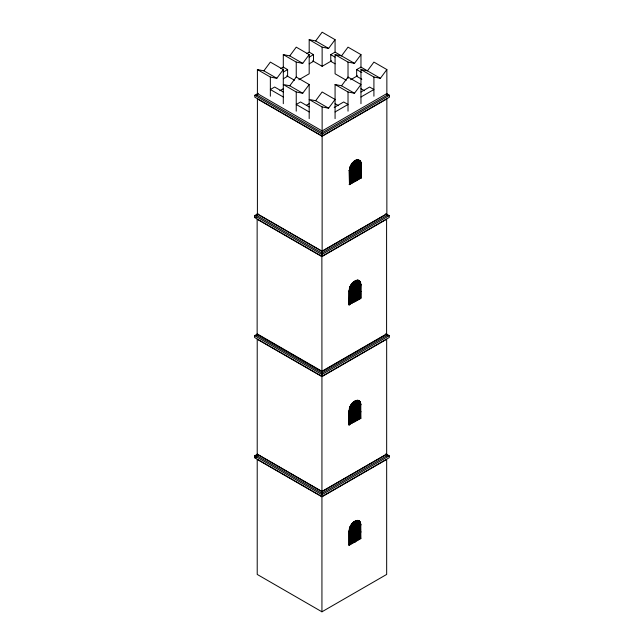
<?xml version="1.0" encoding="UTF-8"?>
<svg xmlns="http://www.w3.org/2000/svg" width="644" height="644" viewBox="0 0 644 644"><rect width="100%" height="100%" fill="white"/><g stroke="black" fill="none" stroke-linecap="round" stroke-linejoin="round"><path stroke-width="0.97" d="M357.943 159.793L359.803 160.783L358.306 160.195L356.011 160.412L357.798 160.131L359.255 160.702L360.535 162.24L360.35 162.9L349.764 169.018L349.708 170.177L360.495 163.753C362.435 164.381 359.819 159.318 357.943 159.793C352.832 160.275 349.66 165.79 349.322 170.523M359.891 161.483L350.384 166.78L359.891 161.483L359.255 160.702L360.519 163.004L349.853 169.163C349.402 164.953 356.084 159.108 357.798 160.131L352.316 163.294L351.592 164.421L358.531 160.412L359.416 160.807L350.956 165.693L359.416 160.807M349.451 290.524L349.507 289.365L360.093 283.247L360.278 282.595L359.328 281.235L357.541 280.478L352.059 283.642L350.602 285.896L349.362 290.372L360.399 284.205L360.093 283.247L349.507 289.365M349.595 289.51L349.644 288.351L359.948 282.402C361.678 282.829 358.595 279.786 357.686 280.14C352.566 280.623 349.394 286.137 349.056 290.871L360.873 284.407L360.527 282.338L359.529 280.921L357.686 280.14M350.175 407.314L359.594 401.88L350.175 407.314L350.553 405.945L358.958 401.091L360.238 402.637L360.358 404.247L349.41 410.566C349.531 405.881 353.009 400.769 357.959 400.367C359.964 400.56 360.793 402.685 360.833 404.456L349.177 411.154L349.177 425.04L349.499 411.339L354.981 407.805L355.367 421.546L355.367 408.038L354.603 407.58M350.078 527.38L350.553 526.156L358.958 521.31L359.907 522.662L360.213 523.612L349.547 529.771C349.942 525.665 353.129 521.109 357.501 520.738L359.28 521.495L360.238 522.848L360.358 524.466L349.41 530.785L349.603 528.611L359.907 522.662C361.654 523.169 358.539 519.901 357.645 520.392C352.526 520.883 349.354 526.398 349.016 531.131L349.587 531.147L349.603 528.611L360.068 522.767L359.433 521.986L350.078 527.38L349.692 528.756M349.41 530.785L349.467 529.626L360.213 523.612M359.795 160.573L360.793 161.99L360.825 163.938L349.636 170.7L349.909 168.004L360.785 162.167L359.473 160.388M360.173 402.202L360.519 404.335L349.016 410.912C349.354 406.187 352.526 400.665 357.645 400.182L359.489 400.962L360.833 404.456L360.189 404.142L358.958 401.091L350.553 405.945M349.885 170.539L349.909 168.004L360.374 162.159L359.738 161.378M349.37 291.048L350.4 285.823L350.924 286.089L352.421 283.787L351.93 283.457L349.402 288.399M349.628 290.887L349.644 288.351L360.109 282.507L359.473 281.726L350.119 287.127L349.732 288.496M349.41 410.566L349.603 408.393L360.479 402.564L359.175 400.785M349.33 411.097L350.36 405.865L350.883 406.131L352.381 403.836L351.89 403.506L349.362 408.441M349.587 410.936L349.603 408.393L360.068 402.556L359.433 401.767M349.33 531.308L350.36 526.084L350.883 526.341L354.087 522.026L352.212 523.902L349.362 528.66M349.587 531.147L349.934 528.796M350.473 166.925L350.859 165.548M350.119 287.127L350.602 285.896L359.151 281.154L350.602 285.896M349.998 168.148L350.384 166.78M349.692 408.546L350.078 407.169M349.668 168.052L350.231 168.189M350.207 168.277L352.679 163.439L352.196 163.109L349.982 168.229L350.666 165.476L351.189 165.741L354.071 161.233L354.514 161.612L353.323 162.538L356.905 160.267L358.676 160.525L351.688 164.566M349.942 288.625L350.722 286.008L353.814 281.589L354.256 281.959L352.059 283.642L351.431 284.914L358.265 280.76L359.151 281.154M349.901 408.666L350.674 406.05L353.773 401.631L354.216 402.001L353.025 402.927L356.607 400.665L357.645 400.64L352.018 403.683L351.391 404.955L358.225 400.81L359.111 401.204M349.676 528.837L351.89 523.717L352.381 524.047L351.391 525.166L358.225 521.02L359.111 521.415L350.553 526.156M350.956 165.693L351.592 164.421M350.69 286.041L351.326 284.769M350.65 406.09L351.286 404.818M350.65 526.301L351.286 525.029M258.236 93.316L254.783 95.304L254.783 97.155L322.129 136.037L389.475 97.155L389.475 95.304L386.859 95.344L322.129 132.712L257.407 95.344L257.407 69.568L263.879 70.832L270.351 62.098L283.296 69.568L283.296 103.676M283.296 68.031L283.296 54.619L289.768 55.883L296.24 47.149L309.184 54.619L309.184 73.786L298.832 79.759M257.407 69.568L270.351 77.047L276.823 78.302L283.296 69.568M306.6 53.645L309.184 52.156L309.184 39.67L315.657 40.934L322.129 32.2L335.073 39.67L335.073 52.132L330.758 54.643L330.758 61.325L335.073 63.82M283.296 54.619L296.24 62.098L302.712 63.362L309.184 54.619M309.184 84.517L302.712 93.251L296.24 91.987L283.296 84.517L289.768 85.781L296.24 77.047L309.184 84.517L309.184 118.625M309.184 39.67L322.129 47.149L328.601 48.413L335.073 39.67M315.657 100.73L322.129 91.987L335.073 99.466L328.601 108.2L322.129 106.936L309.184 99.466L315.657 100.73L328.601 108.2M335.073 54.619L348.018 62.098L354.49 63.362L360.97 54.619L348.018 47.149L341.545 55.883L335.073 54.619L335.073 73.786L346.295 80.259M335.073 84.517L341.545 85.781L348.018 77.047L360.97 84.517L354.49 93.251L348.018 91.987L335.073 84.517L335.073 118.625M360.97 69.568L373.914 77.047L380.387 78.302L386.859 69.568L373.914 62.098L367.442 70.832L360.97 69.568L360.97 103.676M351.431 284.914L358.418 280.873L356.647 280.615C347.647 286.202 357.162 279.947 355.754 280.76L358 280.317L359.529 280.921M357.645 520.851C342.536 528.982 361.582 519.209 356.607 520.875L352.912 523.009L354.216 522.22M354.514 161.612L352.421 163.431L353.21 162.401M354.256 281.959L352.163 283.779L352.952 282.748M354.216 402.001L352.123 403.828L352.912 402.798M352.123 524.039L352.912 523.009M352.51 163.294L356.068 160.082L358.265 159.97M352.252 283.642L355.81 280.43L358 280.317M352.212 403.683L355.77 400.479L359.489 400.962M352.212 523.902L355.77 520.69L359.175 520.996L360.479 522.775L360.519 524.546L349.652 530.825L360.189 524.361L360.833 524.667L360.487 522.598L359.489 521.181L357.645 520.392M356.341 160.597L356.068 160.082M356.035 400.995L358.008 400.584L355.705 400.801L356.607 400.665M356.607 520.875L356.035 521.205L355.77 520.69M357.541 280.478L358.048 280.543L356.076 280.945M280.704 68.594L283.296 67.105L287.61 69.592L287.61 76.274L283.296 78.769M283.296 72.08L287.61 69.592M309.184 57.139L313.499 54.643L313.499 61.325L309.184 63.82M279.842 90.724L283.296 88.727M312.638 60.826L322.129 66.308L331.628 60.826M361.831 79.26L356.655 76.274L356.655 69.592L360.97 67.105L380.387 78.302M306.6 105.173L309.184 103.676M350.61 79.759L357.517 75.775M334.212 107.459L343.703 101.977L348.018 104.473L335.073 111.943M360.97 92.011L369.6 87.029L373.914 89.524L360.97 96.994M386.859 93.565L322.129 130.933L257.407 93.565M322.129 136.27L386.859 98.902L386.859 213.888L322.129 251.257L257.407 213.888L257.407 98.902L322.129 136.27L322.129 251.257M257.978 213.663L254.525 215.651L254.525 217.503L321.871 256.384L389.218 217.503L389.218 215.651L385.764 213.663M353.323 162.538L356.905 160.267M352.421 163.431L357.943 160.243M349.096 170.539L349.869 170.982L349.483 184.651L349.096 170.539L360.656 163.858L360.519 163.004M360.35 162.9L361.099 164.067L349.483 170.765L349.483 184.651L361.139 177.994L361.091 164.075L361.091 177.961M349.636 170.7L361.139 164.059M349.869 184.482L349.797 170.942L355.287 167.408L355.673 181.149L355.673 167.649L354.9 167.19M355.673 181.149L355.601 167.609L361.139 164.494L360.704 164.663L360.704 177.744L361.139 177.994M355.053 168.905L354.892 174.371L355.319 174.564L349.845 177.728L349.797 171.851L355.053 168.905L355.335 167.826M355.601 173.985L361.123 171.232L355.657 174.395L355.601 168.519L360.865 165.572L360.704 164.663M349.797 172.761L354.892 169.823M349.958 172.761L355.053 169.815M355.601 169.428L360.865 166.482L360.865 165.572M349.797 173.679L354.892 170.732M355.601 170.338L360.865 167.392L360.865 166.482M349.958 173.671L355.053 170.724M355.762 170.338L360.865 167.392M349.797 174.588L354.892 171.642M355.601 171.256L360.865 168.301L360.704 167.4M349.958 174.58L355.053 171.634M355.762 171.248L360.865 168.301M349.797 175.498L354.892 172.552M355.601 172.165L360.865 169.211L360.704 168.309M349.958 175.49L355.053 172.552M355.762 172.157L360.865 169.211M349.797 176.408L354.892 173.461M355.601 173.075L360.865 170.129L360.704 169.219M349.958 176.4L355.053 173.461M355.762 173.067L360.865 170.129M349.797 177.317L355.053 174.371M355.762 173.977L360.865 171.038L360.704 170.129M349.797 184.015L349.797 177.647L355.319 174.564M361.123 171.232L360.704 171.368L360.865 177.736L355.601 180.682L355.601 174.315L359.851 171.859M349.797 178.557L355.053 175.603L354.892 174.701M355.601 175.224L360.865 172.27M349.797 179.467L355.053 176.52L355.053 175.603M355.601 176.134L360.865 173.18M349.797 180.376L355.053 177.43L355.053 176.52M355.601 177.044L360.865 174.097M349.797 181.286L355.053 178.34L355.053 177.43M349.958 181.278L355.053 178.34M355.601 177.953L360.865 175.007M349.797 182.196L355.053 179.249L354.892 178.34M355.601 178.863L360.704 175.917M349.958 182.196L355.053 179.249M355.762 178.855L360.865 175.917M349.797 183.105L355.053 180.159L354.892 179.257M355.601 179.773L360.704 176.834M349.958 183.105L355.053 180.159M355.762 179.773L360.865 176.826M349.096 184.425L355.053 181.069L354.892 180.167M349.958 184.015L355.053 181.069M355.762 180.682L360.865 177.736M257.141 215.692L257.141 213.913L321.871 251.281L386.593 213.913L386.593 215.692L321.871 253.06L257.141 215.692L254.525 215.651L321.871 254.533L389.218 215.651L386.593 215.692M321.871 256.618L386.593 219.25L386.593 334.236L321.871 371.604L257.141 334.236L257.141 219.25L321.871 256.618L321.936 376.37L389.282 337.488L389.282 335.637L385.828 333.64M257.181 334.139L254.589 335.637L254.589 337.488L321.936 376.37M353.065 282.885L356.647 280.615M352.163 283.779L357.686 280.591M350.215 287.272L359.634 281.831L358.998 281.05L360.254 283.352M349.692 290.565L360.229 284.101L360.873 284.407L349.217 291.112L349.217 304.998L349.603 291.329L348.839 290.887L348.839 304.781L360.882 298.341L360.833 284.423L360.833 298.317L348.839 304.781M349.603 304.837L349.539 291.289L355.021 287.755L355.069 301.674L354.635 301.424L354.635 288.351L355.069 288.174M355.029 301.666L355.343 287.957L360.882 284.841L360.6 285.92L355.343 288.866L355.391 294.743L360.865 291.579L360.439 291.386L360.6 285.92M354.635 289.261L354.635 294.719L355.061 294.912L349.587 298.075L349.539 292.199L354.796 289.253L354.635 288.351M349.539 292.199L354.796 289.253M349.539 293.117L354.635 290.17M355.343 289.776L360.439 286.838M349.692 293.109L354.796 290.162M355.504 289.776L360.6 286.83M349.539 294.026L354.635 291.08M355.343 290.694L360.439 287.747M349.692 294.018L354.796 291.072M355.504 290.686L360.6 287.739M349.539 294.936L354.635 291.99M355.343 291.603L360.439 288.657M349.692 294.928L354.796 291.99M355.504 291.595L360.6 288.649M349.539 295.846L354.796 292.899M355.343 292.513L360.439 289.567M355.504 292.505L360.6 289.567M349.539 296.755L354.796 293.809M355.343 293.423L360.6 290.476M349.539 297.665L354.796 294.719M355.343 294.332L360.6 291.386M355.343 301.03L355.343 294.662L360.865 291.579M349.539 304.371L349.539 298.905L354.796 295.958L355.061 294.912M355.343 295.572L360.6 292.618L360.439 291.716M349.539 299.814L354.796 296.868L354.796 295.958M355.343 296.482L360.6 293.535L360.6 292.618M349.539 300.724L354.796 297.778L354.796 296.868M349.692 300.716L354.796 297.778M355.343 297.391L360.6 294.445L360.6 293.535M349.539 301.634L354.796 298.687L354.635 297.778M355.343 298.301L360.6 295.354L360.6 294.445M349.692 301.634L354.796 298.687M355.504 298.293L360.6 295.354M349.539 302.543L354.796 299.597L354.635 298.695M355.343 299.21L360.6 296.264L360.439 295.354M349.692 302.543L354.796 299.597M355.504 299.21L360.6 296.264M349.539 303.453L354.796 300.507L354.635 299.605M355.343 300.12L360.6 297.174L360.439 296.272M349.692 303.453L354.796 300.507M355.504 300.12L360.6 297.174M355.504 301.03L360.6 298.083L360.439 297.182M386.666 335.669L321.936 373.045L257.214 335.669L254.589 335.637L321.936 374.518L389.282 335.637L386.666 335.669L386.666 333.89L321.936 371.258L257.214 333.89L257.214 335.669M386.666 454.213L321.936 491.589L257.214 454.213L257.214 339.235L321.936 376.603L386.666 339.235L386.666 455.888L321.936 493.256L257.214 455.888L254.589 455.847L254.589 457.699L321.936 496.58L389.282 457.699L389.282 455.847L385.828 453.859M257.181 454.358L254.589 455.847L321.936 494.729L389.282 455.847L386.666 455.888M354.087 401.816L356.164 400.874M353.025 402.927L356.744 400.785M352.123 403.828L357.645 400.64M351.391 404.955L358.225 400.81M360.213 403.402L349.467 409.407L360.213 403.402L360.068 402.556M349.652 410.606L360.358 404.247M355.367 421.546L355.303 408.006L360.785 404.472L360.841 418.391L348.798 424.823L348.798 410.936L349.563 411.379L355.029 408.216M355.367 408.038L360.841 404.883M349.499 417.714L355.013 414.961L349.499 418.036L349.499 412.249L354.755 409.302L354.594 408.393L354.594 421.466L355.029 421.723M360.399 405.97L360.399 411.436L360.825 411.629L355.351 414.784L355.303 408.916L360.56 405.962L360.399 405.06M349.499 412.249L354.755 409.302M355.303 408.916L360.56 405.962M349.499 413.158L354.755 410.212L354.594 409.302M355.303 409.826L360.399 406.879M349.652 413.15L354.755 410.212M355.464 409.817L360.56 406.879M349.499 414.068L354.755 411.122L354.594 410.212M355.303 410.735L360.399 407.789M355.464 410.727L360.56 407.789M349.499 414.978L354.755 412.031L354.755 411.122M355.303 411.645L360.56 408.699M349.499 415.887L354.755 412.941L354.755 412.031M355.303 412.554L360.56 409.608M349.499 416.797L354.755 413.851L354.755 412.941M355.303 413.464L360.56 410.518M349.652 417.706L354.755 414.76L354.755 413.851M355.303 414.374L360.56 411.427M349.563 424.879L349.499 418.946L354.755 416L355.013 414.961M349.499 418.946L354.755 416M360.56 412.667L360.56 418.133L355.303 421.079L355.303 415.613L360.56 412.667L360.825 411.629M349.499 419.856L354.755 416.909L354.594 416.008M355.303 416.523L360.399 413.585M349.652 419.856L354.755 416.909M355.464 416.523L360.56 413.577M349.499 420.765L354.755 417.819L354.594 416.918M355.303 417.433L360.399 414.495M349.652 420.765L354.755 417.819M355.464 417.433L360.56 414.486M349.499 421.683L354.755 418.729L354.594 417.827M355.303 418.342L360.399 415.404M349.652 421.675L354.755 418.729M355.464 418.342L360.56 415.396M349.499 422.593L354.755 419.638L354.594 418.737M355.303 419.26L360.399 416.314M355.464 419.252L360.56 416.306M349.499 423.502L354.755 420.556L354.755 419.638M355.303 420.17L360.56 417.215M348.798 424.823L354.755 421.466L354.755 420.556M386.666 454.109L321.936 491.477L257.214 454.109L257.214 455.888M321.936 496.814L386.666 459.446L386.666 574.432L321.936 611.8L257.214 574.432L257.214 459.446L321.936 496.814L321.936 611.8M354.087 522.026C355.681 520.449 358.169 520.497 359.489 521.181M353.025 523.145L356.744 520.996M351.391 525.166L358.225 521.02M350.175 527.533L359.594 522.091L358.958 521.31L359.505 521.382M355.029 528.434L349.563 531.59L348.798 531.147L349.177 545.259L349.499 531.55L354.981 528.016L355.367 541.757L355.367 528.257L354.603 527.798M355.367 541.757L355.303 528.217L360.785 524.683L360.841 538.601L349.177 545.259L349.177 531.364L360.833 524.667L360.052 523.508M355.367 528.257L360.841 525.101M349.499 537.925L355.013 535.172L349.547 538.336L349.499 532.459L354.755 529.513L354.594 528.603L354.594 541.685L355.029 541.934M355.303 534.592L360.825 531.839L355.303 534.914L355.303 529.126L360.56 526.18L360.399 525.271M349.499 532.459L354.755 529.513M355.303 529.126L360.56 526.18M349.499 533.369L354.755 530.423L354.594 529.521M355.303 530.036L360.56 527.09L360.399 526.18M349.652 533.369L354.755 530.423M355.464 530.036L360.56 527.09M349.499 534.287L354.755 531.332L354.594 530.431M355.303 530.946L360.56 528L360.399 527.098M355.464 530.946L360.56 528M349.499 535.196L354.755 532.242L354.755 531.332M355.303 531.864L360.56 528.909L360.399 528.008M349.499 536.106L354.755 533.151L354.755 532.242M355.303 532.773L360.56 529.819L360.56 528.909M349.499 537.016L354.755 534.069L354.755 533.151M349.652 537.007L354.755 534.069M355.303 533.683L360.56 530.728L360.56 529.819M349.652 537.917L354.755 534.979L354.594 534.069M355.464 534.584L360.56 531.646L360.56 530.728M349.563 545.09L349.499 538.255L355.013 535.172M349.499 539.165L354.755 536.211L354.594 535.309M355.303 541.29L355.303 535.832L360.56 532.878L360.825 531.839M349.652 539.157L354.755 536.211M355.303 535.832L360.56 532.878M349.499 540.075L354.755 537.12L354.594 536.219M355.303 536.742L360.56 533.787L360.399 532.886M349.652 540.066L354.755 537.12M355.464 536.734L360.56 533.787M349.499 540.984L354.755 538.038L354.594 537.128M355.303 537.651L360.56 534.697L360.399 533.796M349.652 540.976L354.755 538.038M355.464 537.643L360.56 534.697M349.499 541.894L354.755 538.947L354.594 538.038M355.303 538.561L360.56 535.615L360.399 534.705M349.652 541.886L354.755 538.947M355.464 538.553L360.56 535.615M349.499 542.803L354.755 539.857L354.594 538.947M355.303 539.471L360.56 536.524L360.399 535.615M355.464 539.463L360.56 536.524M349.499 543.713L354.755 540.767L354.755 539.857M355.303 540.38L360.56 537.434L360.399 536.524M348.798 545.033L360.56 538.344L360.56 537.434M360.793 161.99L360.825 163.882L349.95 170.217M349.362 290.372L360.56 284.286L360.527 282.338M349.322 410.421L360.519 404.335L360.487 402.387M349.322 530.632L360.519 524.546L360.173 522.413M359.803 160.783L358.128 160.316M359.545 281.13L357.863 280.663M359.505 401.172L357.823 400.713M356.035 521.205L358.008 520.803L357.501 520.738L358.378 521.133M355.601 168.519L355.601 167.609M349.797 171.851L349.797 170.942M355.343 288.866L355.343 287.957M360.6 298.083L360.109 282.507M349.539 298.905L349.539 297.995M354.635 301.424L354.635 300.515M355.303 415.613L355.303 414.704M360.407 404.247L360.56 418.133M360.407 524.466L360.56 538.344M354.755 540.767L354.594 541.685M356.011 160.412L357.042 160.388M355.754 280.76L356.784 280.736M254.525 217.503L256.272 217.479M254.589 457.699L256.336 457.675M257.407 95.344L254.783 95.304L322.129 134.185L389.475 95.304L386.883 93.807M357.501 400.52L358.378 400.922M315.657 40.934L328.601 48.413M335.073 52.156L354.49 63.362M330.758 54.643L335.073 57.139M356.655 69.592L361.831 72.579M309.184 52.156L313.499 54.643M360.97 88.727L364.415 90.724M289.768 55.883L302.712 63.362M341.545 85.781L354.49 93.251M286.749 75.775L294.517 80.259M335.073 103.676L338.527 105.672M263.879 70.832L276.823 78.302M289.768 85.781L302.712 93.251M283.296 92.011L274.666 87.029L270.351 89.524L283.296 96.994M309.184 106.96L300.555 101.977L296.24 104.473L309.184 111.943M355.335 181.326L354.892 181.077L354.892 168.004M354.643 287.538L355.408 287.997L355.408 301.497M360.399 418.133L360.841 418.391M360.399 538.352L360.841 538.601M360.656 163.858L360.374 162.159M360.358 524.466L360.068 522.767M358.958 401.091L359.594 401.88M359.215 280.736L360.519 282.515L360.56 284.286L360.093 283.247M360.052 403.297L360.519 404.335M349.539 291.289L349.692 292.199M355.303 408.006L355.464 408.908M349.499 411.339L349.652 412.241M349.499 418.036L349.652 418.946M355.303 528.217L355.464 529.126M355.303 534.914L355.464 535.824M349.499 531.55L349.652 532.459M360.471 161.805L360.825 163.938M360.213 282.161L360.56 284.286M360.487 522.598L360.519 524.49M386.859 69.568L386.859 95.344M373.914 77.047L373.914 96.206M360.97 54.619L360.97 68.031M348.018 62.098L348.018 78.383M348.018 91.987L348.018 111.154M322.129 47.149L322.129 66.308M322.129 106.936L322.129 136.037M321.871 251.281L321.871 256.384M321.936 376.603L321.936 496.58M296.24 62.098L296.24 77.425M296.24 91.987L296.24 111.154M270.351 77.047L270.351 96.206"/></g></svg>
